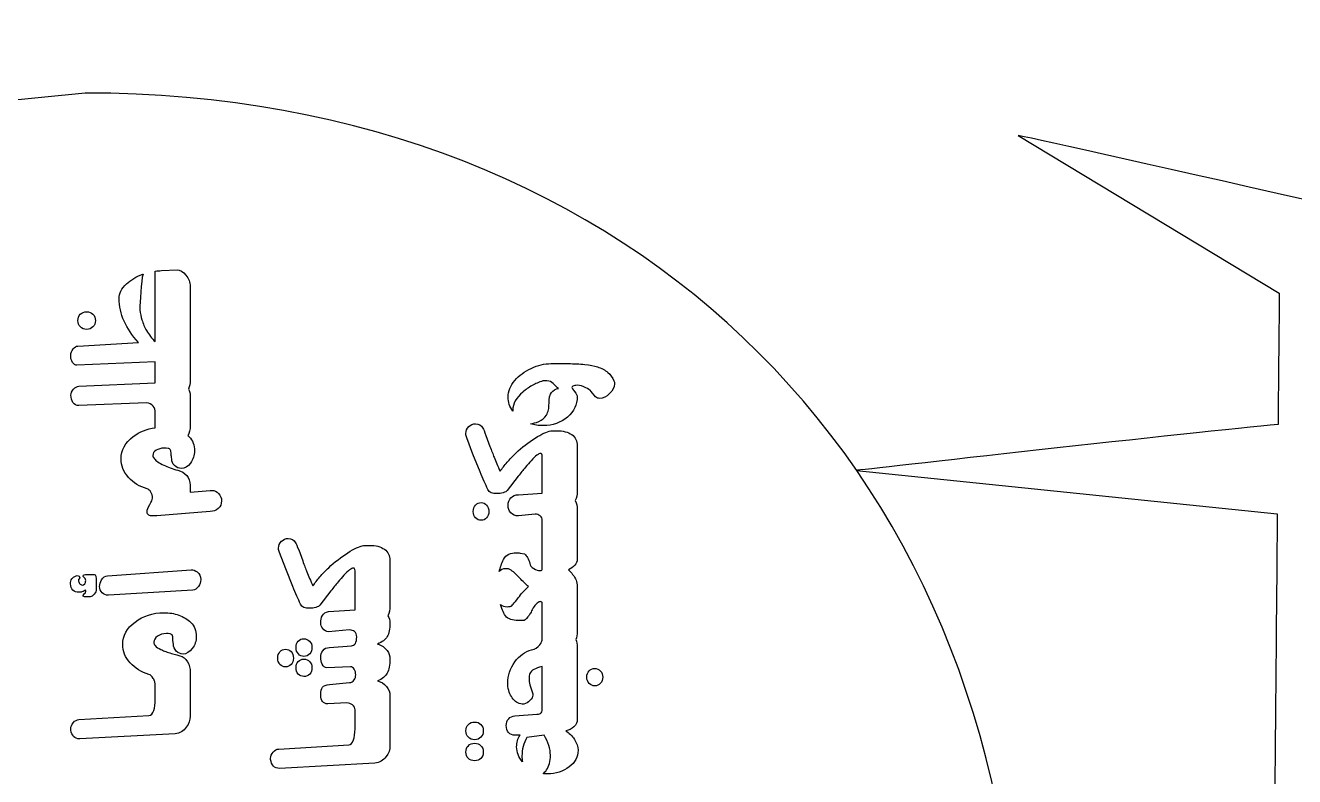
# Model space of a CAD drawing. Extents: x -11 to 3328, y 13 to 1701.
# Drawn here: x 2526.7 to 2820.2, y 1503.5 to 1677.2 of the extents above; entities that cross this region are included whole.
import ezdxf

# ---------------------------------------------------------------- set-up
doc = ezdxf.new("R2010")
doc.units = 0
doc.layers.add('H0107_Printing_Least_5', color=7, linetype='CONTINUOUS')

msp = doc.modelspace()

# ---------------------------------------------------------------- linework, layer by layer
at = {"layer": 'H0107_Printing_Least_5', "color": 1}
for points in [[(2540.529236, 1661.578458), (2540.529236, 1661.578458), (2271.760243, 1634.911459), (1997.09825, 1634.911459), (2007.15325, 1677.213458)], [(2756.265431, 1651.788059), (2816.65743, 1615.33806)], [(2556.744236, 1604.10246), (2556.744236, 1620.399459)], [(2558.180236, 1620.509459), (2561.795236, 1620.708459)], [(2564.832236, 1616.89446), (2564.832236, 1595.22346)], [(2553.213236, 1611.84446), (2553.213236, 1611.38146)], [(2538.886237, 1603.06246), (2552.849236, 1603.90446)], [(2537.235237, 1600.66946), (2537.235237, 1600.86746), (2537.235237, 1601.03346)], [(2539.102237, 1593.77146), (2556.744236, 1594.56846), (2556.744236, 1599.44846), (2538.658237, 1598.63946)], [(2648.237234, 1599.00546), (2652.789234, 1599.00546)], [(2647.312234, 1595.01846), (2646.882234, 1595.01846), (2646.354234, 1595.01846)], [(2564.832236, 1591.49346), (2564.832236, 1584.67746)], [(2658.576234, 1591.34646), (2657.536234, 1592.58446)], [(2554.696236, 1589.92546), (2539.102237, 1589.31446)], [(2556.744236, 1584.19046), (2556.744236, 1587.68046)], [(2633.226234, 1582.43346), (2634.151234, 1579.891461)], [(2648.239234, 1583.44046), (2648.867234, 1583.49046), (2649.594234, 1583.50646)], [(2559.751236, 1579.395461), (2559.275236, 1579.461461), (2558.863236, 1579.461461)], [(2631.856234, 1573.982461), (2630.221234, 1578.043461), (2628.800234, 1581.82346)], [(2654.334234, 1580.02346), (2654.334234, 1569.543461)], [(2640.720234, 1568.701461), (2646.246234, 1569.035461), (2646.246234, 1577.597461)], [(2718.937432, 1574.323061), (2816.18743, 1564.253061)], [(2564.816236, 1570.895461), (2564.816236, 1569.261461), (2569.470236, 1569.690461), (2569.652236, 1569.690461), (2569.817236, 1569.690461)], [(2640.663234, 1572.959461), (2638.135234, 1569.691461)], [(2569.470236, 1564.837461), (2557.141236, 1563.814461), (2556.712236, 1563.814461), (2556.282236, 1563.814461)], [(2654.334234, 1565.251461), (2654.334234, 1556.371461)], [(2644.592234, 1564.211461), (2640.722234, 1563.815461)], [(2646.230234, 1551.552461), (2646.230234, 1555.826461), (2646.246234, 1555.826461), (2646.246234, 1562.792461)], [(2589.922235, 1555.927461), (2590.847235, 1553.385461)], [(2604.935235, 1556.933461), (2605.563235, 1556.983461), (2606.289235, 1557.000461)], [(2654.302234, 1555.826461), (2654.334234, 1555.826461), (2654.334234, 1553.747461)], [(2588.552235, 1547.475461), (2586.917235, 1551.536461), (2585.496235, 1555.316461)], [(2611.029235, 1553.516461), (2611.029235, 1543.036461)], [(2641.097234, 1555.216461), (2642.153234, 1555.018461)], [(2538.473237, 1549.951461), (2538.720237, 1550.017461)], [(2540.536236, 1549.340461), (2540.272236, 1549.654461)], [(2541.015236, 1550.264461), (2542.616236, 1550.264461)], [(2545.719236, 1549.914461), (2565.047236, 1551.354461)], [(2596.821235, 1541.700461), (2602.942235, 1542.083461), (2602.942235, 1551.090461)], [(2638.453234, 1551.586461), (2638.123234, 1551.586461), (2637.629234, 1551.586461)], [(2539.298237, 1549.505461), (2539.100237, 1549.208461)], [(2540.668236, 1546.369461), (2540.668236, 1546.501461), (2540.602236, 1546.650461)], [(2543.111236, 1548.845461), (2543.111236, 1546.815461)], [(2565.460236, 1546.649461), (2545.917236, 1545.461461), (2545.785236, 1545.461461)], [(2654.334234, 1547.508461), (2654.334234, 1536.994462)], [(2540.128236, 1545.577461), (2540.424236, 1545.841461)], [(2541.692236, 1545.115461), (2540.569236, 1545.115461)], [(2597.358235, 1546.452461), (2594.830235, 1543.184461)], [(2646.230234, 1535.080462), (2646.230234, 1543.811461)], [(2645.075234, 1543.646461), (2644.579234, 1543.200461)], [(2641.740234, 1539.602462), (2640.891234, 1539.602462)], [(2560.169236, 1536.515462), (2559.744236, 1536.582462), (2559.386236, 1536.582462)], [(2560.954236, 1534.122462), (2560.920236, 1534.552462), (2560.855236, 1535.080462)], [(2601.688235, 1537.441462), (2596.818235, 1537.029462)], [(2597.017235, 1533.381462), (2602.117235, 1533.777462)], [(2654.334234, 1533.446462), (2654.334234, 1520.093462)], [(2564.832236, 1527.586462), (2564.832236, 1521.381462), (2564.832236, 1521.166462), (2564.832236, 1517.486462)], [(2601.919235, 1528.908462), (2596.406235, 1528.710462)], [(2646.246234, 1519.747462), (2646.246234, 1528.994462)], [(2556.744236, 1521.381462), (2556.744236, 1524.582462)], [(2597.017235, 1524.864462), (2601.688235, 1525.276462)], [(2638.291234, 1524.331462), (2638.291234, 1524.943462), (2638.291234, 1525.141462)], [(2601.090235, 1520.556462), (2596.623235, 1520.358462)], [(2611.029235, 1522.190462), (2611.029235, 1514.565462), (2611.029235, 1514.350462), (2611.029235, 1510.670462)], [(2644.001234, 1522.910462), (2644.051234, 1522.678462), (2644.051234, 1522.397462)], [(2539.100237, 1516.705462), (2555.292236, 1517.688462)], [(2602.942235, 1514.565462), (2602.942235, 1518.988462)], [(2639.928234, 1517.552462), (2645.006234, 1517.931462)], [(2654.314234, 1519.747462), (2654.334234, 1519.747462), (2654.334234, 1516.743462)], [(2537.235237, 1514.281462), (2537.235237, 1514.414462), (2537.235237, 1514.578462)], [(2561.366236, 1513.458462), (2539.298237, 1512.253462)], [(2641.130234, 1513.095462), (2639.924234, 1513.095462)], [(2646.659234, 1513.091462), (2642.692234, 1512.576462)], [(2585.298235, 1509.889462), (2601.489235, 1510.873462)], [(2583.433235, 1507.466462), (2583.433235, 1507.598462), (2583.433235, 1507.762462)], [(2607.563235, 1506.642462), (2585.495235, 1505.438462)]]:
    msp.add_lwpolyline(points, dxfattribs=at)
for points in [[(2563.842236, 1619.47846)], [(2540.883236, 1606.94146)], [(2632.517234, 1584.10046)], [(2632.117234, 1562.792461)], [(2540.268236, 1546.435461)], [(2565.311236, 1533.116462)], [(2588.186235, 1529.452462)], [(2589.845235, 1531.896462)], [(2591.141235, 1530.707462)], [(2659.657234, 1527.974462)], [(2602.942235, 1514.565462)], [(2630.583234, 1516.148462)], [(2630.583234, 1511.246462)]]:
    msp.add_lwpolyline(points, close=True, dxfattribs=at)
for points in [[(2756.453231, 1445.653464), (2756.453231, 1573.248461), (2668.124233, 1661.578458), (2540.529236, 1661.578458)], [(2915.644427, 1613.81006), (2880.446428, 1624.596059), (2756.265431, 1651.788059), (2756.265431, 1651.788059)], [(2556.744236, 1620.399459), (2557.232236, 1620.464459), (2557.713236, 1620.509459), (2558.180236, 1620.509459)], [(2561.795236, 1620.708459), (2562.500236, 1620.708459), (2563.182236, 1620.297459), (2563.842236, 1619.47846)], [(2548.409236, 1614.05646), (2548.409236, 1615.25546), (2548.966236, 1616.38346), (2550.079236, 1617.43946)], [(2550.079236, 1617.43946), (2551.072236, 1618.38546), (2552.331236, 1619.13446), (2553.857236, 1619.68446)], [(2553.931236, 1619.70746), (2553.452236, 1618.27646), (2553.213236, 1612.76646), (2553.213236, 1611.84446)], [(2553.857236, 1619.68446), (2553.882236, 1619.69346), (2553.906236, 1619.69946), (2553.931236, 1619.70746)], [(2563.842236, 1619.47846), (2564.502236, 1618.65846), (2564.832236, 1617.79746), (2564.832236, 1616.89446)], [(2816.65743, 1615.33806), (2816.58343, 1607.49906), (2816.48643, 1597.12306), (2816.37443, 1584.92406)], [(2549.565236, 1608.80646), (2548.795236, 1610.53446), (2548.409236, 1612.28446), (2548.409236, 1614.05646)], [(2553.213236, 1611.38146), (2553.290236, 1610.61146), (2553.441236, 1609.86846), (2553.664236, 1609.15446)], [(2538.886237, 1608.97246), (2538.886237, 1609.55546), (2539.067237, 1610.03946), (2539.430237, 1610.42446)], [(2539.438237, 1607.49546), (2539.070237, 1607.86346), (2538.886237, 1608.35646), (2538.886237, 1608.97246)], [(2539.430237, 1610.42446), (2539.826237, 1610.79846), (2540.310236, 1610.98546), (2540.883236, 1610.98546)], [(2540.883236, 1610.98546), (2541.488236, 1610.98546), (2541.977236, 1610.79846), (2542.351236, 1610.42446)], [(2542.351236, 1610.42446), (2542.726236, 1610.05046), (2542.913236, 1609.56646), (2542.913236, 1608.97246)], [(2542.913236, 1608.97246), (2542.913236, 1608.37746), (2542.726236, 1607.89146), (2542.351236, 1607.51146)], [(2552.849236, 1603.90446), (2551.397236, 1605.57746), (2550.302236, 1607.21146), (2549.565236, 1608.80646)], [(2553.664236, 1609.15446), (2553.932236, 1608.26246), (2554.300236, 1607.42646), (2554.769236, 1606.64546)], [(2540.883236, 1606.94146), (2540.288236, 1606.94146), (2539.808237, 1607.12646), (2539.438237, 1607.49546)], [(2542.351236, 1607.51146), (2541.977236, 1607.13146), (2541.488236, 1606.94146), (2540.883236, 1606.94146)], [(2554.769236, 1606.64546), (2555.305236, 1605.72046), (2555.963236, 1604.87346), (2556.744236, 1604.10246)], [(2537.235237, 1601.03346), (2537.235237, 1601.50646), (2537.405237, 1601.96246), (2537.747237, 1602.40346)], [(2537.747237, 1602.40346), (2538.088237, 1602.84346), (2538.467237, 1603.06246), (2538.886237, 1603.06246)], [(2537.657237, 1599.29946), (2537.376237, 1599.74046), (2537.235237, 1600.19746), (2537.235237, 1600.66946)], [(2538.658237, 1598.63946), (2538.272237, 1598.63946), (2537.938237, 1598.86046), (2537.657237, 1599.29946)], [(2639.907234, 1595.13546), (2640.874234, 1596.25546), (2642.134234, 1597.17946), (2643.684234, 1597.90946)], [(2643.684234, 1597.90946), (2645.235234, 1598.63946), (2646.752234, 1599.00546), (2648.237234, 1599.00546)], [(2652.789234, 1599.00546), (2653.372234, 1599.00546), (2653.892234, 1598.99146), (2654.348234, 1598.96346)], [(2654.348234, 1598.96346), (2654.804234, 1598.93646), (2655.390234, 1598.88346), (2656.104234, 1598.80746)], [(2656.104234, 1598.80746), (2657.292234, 1598.68546), (2658.248234, 1598.50446), (2658.975234, 1598.26246)], [(2658.975234, 1598.26246), (2659.932234, 1597.97646), (2660.745233, 1597.54146), (2661.416233, 1596.95846)], [(2661.416233, 1596.95846), (2662.009233, 1596.43046), (2662.472233, 1595.78646), (2662.801233, 1595.02746)], [(2537.871237, 1593.10346), (2538.273237, 1593.54846), (2538.683237, 1593.77146), (2539.102237, 1593.77146)], [(2564.832236, 1595.22346), (2564.832236, 1594.44346), (2564.686236, 1593.74946), (2564.408236, 1593.13346)], [(2638.340234, 1591.33146), (2638.340234, 1592.62646), (2638.862234, 1593.89446), (2639.907234, 1595.13546)], [(2643.892234, 1593.93446), (2643.110234, 1593.49946), (2642.400234, 1593.00546), (2641.761234, 1592.44946)], [(2646.354234, 1595.01846), (2645.495234, 1594.72946), (2644.674234, 1594.36746), (2643.892234, 1593.93446)], [(2648.767234, 1594.42246), (2648.436234, 1594.81946), (2647.950234, 1595.01846), (2647.312234, 1595.01846)], [(2650.021234, 1593.29446), (2649.669234, 1593.44946), (2649.250234, 1593.82446), (2648.767234, 1594.42246)], [(2653.294234, 1593.80546), (2653.162234, 1593.75046), (2653.096234, 1593.64646), (2653.096234, 1593.49246)], [(2654.284234, 1594.00446), (2653.922234, 1594.00446), (2653.591234, 1593.93846), (2653.294234, 1593.80546)], [(2656.348234, 1593.39346), (2655.698234, 1593.80046), (2655.011234, 1594.00446), (2654.284234, 1594.00446)], [(2662.950233, 1594.31746), (2662.950233, 1593.55846), (2662.570233, 1592.81046), (2661.811233, 1592.07346)], [(2662.801233, 1595.02746), (2662.845233, 1594.91746), (2662.881233, 1594.81046), (2662.909233, 1594.70546)], [(2662.909233, 1594.70546), (2662.935233, 1594.60046), (2662.950233, 1594.47146), (2662.950233, 1594.31746)], [(2537.268237, 1591.70746), (2537.268237, 1592.19246), (2537.469237, 1592.65746), (2537.871237, 1593.10346)], [(2537.731237, 1590.05746), (2537.423237, 1590.47546), (2537.268237, 1591.02546), (2537.268237, 1591.70746)], [(2564.408236, 1593.13346), (2564.681236, 1592.65646), (2564.832236, 1592.11446), (2564.832236, 1591.49346)], [(2639.428234, 1588.00146), (2638.709234, 1588.99146), (2638.340234, 1590.10046), (2638.340234, 1591.33146)], [(2641.761234, 1592.44946), (2640.195234, 1591.11446), (2639.413234, 1589.71246), (2639.413234, 1588.24446)], [(2647.800234, 1589.84746), (2647.800234, 1591.04146), (2647.997234, 1591.87546), (2648.389234, 1592.34946)], [(2648.389234, 1592.34946), (2648.781234, 1592.82446), (2649.325234, 1593.13946), (2650.021234, 1593.29446)], [(2654.334234, 1591.34646), (2654.334234, 1589.55346), (2653.570234, 1587.99346), (2652.039234, 1586.66746)], [(2653.096234, 1593.49246), (2653.096234, 1593.36046), (2653.303234, 1593.04146), (2653.715234, 1592.53446)], [(2653.715234, 1592.53446), (2654.128234, 1592.02846), (2654.334234, 1591.63246), (2654.334234, 1591.34646)], [(2657.536234, 1592.58446), (2657.250234, 1592.95846), (2656.853234, 1593.22846), (2656.348234, 1593.39346)], [(2659.549234, 1590.96746), (2659.164234, 1590.96746), (2658.840234, 1591.09346), (2658.576234, 1591.34646)], [(2661.811233, 1592.07346), (2661.052233, 1591.33546), (2660.298233, 1590.96746), (2659.549234, 1590.96746)], [(2539.102237, 1589.31446), (2538.540237, 1589.31446), (2538.083237, 1589.56246), (2537.731237, 1590.05746)], [(2556.266236, 1589.18246), (2555.891236, 1589.67846), (2555.368236, 1589.92546), (2554.696236, 1589.92546)], [(2556.744236, 1587.68046), (2556.744236, 1588.26446), (2556.585236, 1588.76446), (2556.266236, 1589.18246)], [(2639.413234, 1588.24446), (2639.413234, 1588.16346), (2639.423234, 1588.08246), (2639.428234, 1588.00146)], [(2647.204234, 1587.12946), (2647.426234, 1587.48246), (2647.580234, 1587.88046), (2647.668234, 1588.32246)], [(2647.668234, 1588.32246), (2647.757234, 1588.76446), (2647.800234, 1589.27246), (2647.800234, 1589.84746)], [(2629.254234, 1584.44746), (2629.712234, 1584.88746), (2630.226234, 1585.10746), (2630.799234, 1585.10746)], [(2630.799234, 1585.10746), (2631.569234, 1585.10746), (2632.142234, 1584.77146), (2632.517234, 1584.10046)], [(2643.484234, 1585.13046), (2644.134234, 1585.18046), (2644.778234, 1585.33846), (2645.414234, 1585.62046)], [(2646.461234, 1584.67846), (2645.396234, 1584.67846), (2644.405234, 1584.83146), (2643.484234, 1585.13046)], [(2645.414234, 1585.62046), (2646.187234, 1585.96346), (2646.784234, 1586.46646), (2647.204234, 1587.12946)], [(2652.039234, 1586.66746), (2650.510234, 1585.34146), (2648.650234, 1584.67846), (2646.461234, 1584.67846)], [(2816.37443, 1584.92406), (2799.03043, 1583.39206), (2718.937432, 1574.323061), (2718.937432, 1574.323061)], [(2548.839236, 1577.001461), (2548.839236, 1579.015461), (2549.781236, 1580.73446), (2551.666236, 1582.15946)], [(2551.666236, 1582.15946), (2553.143236, 1583.27646), (2554.839236, 1583.94946), (2556.744236, 1584.19046)], [(2564.832236, 1584.67746), (2564.832236, 1583.78846), (2564.643236, 1583.01146), (2564.281236, 1582.33546)], [(2564.281236, 1582.33546), (2564.394236, 1582.24646), (2564.509236, 1582.16346), (2564.619236, 1582.06946)], [(2564.619236, 1582.06946), (2565.003236, 1581.68346), (2565.303236, 1581.21046), (2565.518236, 1580.64946)], [(2628.569234, 1582.86246), (2628.569234, 1583.47846), (2628.797234, 1584.00746), (2629.254234, 1584.44746)], [(2628.800234, 1581.82346), (2628.646234, 1582.13146), (2628.569234, 1582.47746), (2628.569234, 1582.86246)], [(2632.517234, 1584.10046), (2632.637234, 1583.88046), (2632.874234, 1583.32546), (2633.226234, 1582.43346)], [(2644.590234, 1581.80646), (2646.065234, 1582.74146), (2647.282234, 1583.28646), (2648.239234, 1583.44046)], [(2649.594234, 1583.50646), (2651.048234, 1583.50646), (2652.201234, 1583.20346), (2653.054234, 1582.59846)], [(2653.054234, 1582.59846), (2653.907234, 1581.99346), (2654.334234, 1581.13546), (2654.334234, 1580.02346)], [(2556.940236, 1578.974461), (2556.447236, 1578.650461), (2556.200236, 1578.262461), (2556.200236, 1577.810461)], [(2558.863236, 1579.461461), (2558.074236, 1579.461461), (2557.433236, 1579.299461), (2556.940236, 1578.974461)], [(2560.294236, 1579.015461), (2560.195236, 1579.268461), (2560.014236, 1579.395461), (2559.751236, 1579.395461)], [(2560.458236, 1578.058461), (2560.404236, 1578.564461), (2560.349236, 1578.883461), (2560.294236, 1579.015461)], [(2565.518236, 1580.64946), (2565.732236, 1580.08846), (2565.840236, 1579.472461), (2565.840236, 1578.801461)], [(2634.151234, 1579.891461), (2634.503234, 1578.901461), (2634.823234, 1578.059461), (2635.109234, 1577.366461)], [(2640.163234, 1578.340461), (2641.561234, 1579.649461), (2643.037234, 1580.80546), (2644.590234, 1581.80646)], [(2550.568236, 1572.694461), (2549.414236, 1574.003461), (2548.839236, 1575.439461), (2548.839236, 1577.001461)], [(2556.200236, 1577.810461), (2556.200236, 1577.535461), (2556.315236, 1577.266461), (2556.546236, 1577.001461)], [(2556.546236, 1577.001461), (2556.919236, 1576.540461), (2557.650236, 1576.050461), (2558.737236, 1575.533461)], [(2560.557236, 1577.001461), (2560.491236, 1577.365461), (2560.458236, 1577.717461), (2560.458236, 1578.058461)], [(2561.217236, 1575.425461), (2560.778236, 1575.860461), (2560.557236, 1576.386461), (2560.557236, 1577.001461)], [(2564.923236, 1576.036461), (2564.312236, 1575.194461), (2563.600236, 1574.774461), (2562.785236, 1574.774461)], [(2565.840236, 1578.801461), (2565.840236, 1577.799461), (2565.534236, 1576.878461), (2564.923236, 1576.036461)], [(2635.109234, 1577.366461), (2635.307234, 1576.860461), (2635.520234, 1576.345461), (2635.745234, 1575.823461)], [(2636.513234, 1574.114461), (2636.976234, 1574.808461), (2637.507234, 1575.503461), (2638.107234, 1576.202461)], [(2638.107234, 1576.202461), (2638.707234, 1576.901461), (2639.392234, 1577.614461), (2640.163234, 1578.340461)], [(2643.669234, 1576.574461), (2643.262234, 1576.133461), (2642.816234, 1575.622461), (2642.330234, 1575.039461)], [(2645.850234, 1578.258461), (2645.442234, 1578.258461), (2644.715234, 1577.696461), (2643.669234, 1576.574461)], [(2646.246234, 1577.597461), (2646.246234, 1578.037461), (2646.114234, 1578.258461), (2645.850234, 1578.258461)], [(2558.737236, 1575.533461), (2559.648236, 1575.104461), (2560.731236, 1574.713461), (2561.982236, 1574.361461)], [(2562.785236, 1574.774461), (2562.180236, 1574.774461), (2561.658236, 1574.990461), (2561.217236, 1575.425461)], [(2561.982236, 1574.361461), (2562.817236, 1574.163461), (2563.497236, 1573.758461), (2564.025236, 1573.147461)], [(2564.025236, 1573.147461), (2564.552236, 1572.537461), (2564.816236, 1571.786461), (2564.816236, 1570.895461)], [(2632.798234, 1571.787461), (2632.501234, 1572.469461), (2632.187234, 1573.201461), (2631.856234, 1573.982461)], [(2635.745234, 1575.823461), (2635.971234, 1575.300461), (2636.227234, 1574.731461), (2636.513234, 1574.114461)], [(2642.330234, 1575.039461), (2641.802234, 1574.401461), (2641.246234, 1573.707461), (2640.663234, 1572.959461)], [(2554.882236, 1570.070461), (2553.126236, 1570.575461), (2551.687236, 1571.450461), (2550.568236, 1572.694461)], [(2633.641234, 1569.889461), (2633.376234, 1570.472461), (2633.096234, 1571.105461), (2632.798234, 1571.787461)], [(2555.747236, 1569.301461), (2555.500236, 1569.703461), (2555.212236, 1569.959461), (2554.882236, 1570.070461)], [(2555.498236, 1566.413461), (2555.911236, 1567.123461), (2556.117236, 1567.610461), (2556.117236, 1567.874461)], [(2556.117236, 1567.874461), (2556.117236, 1568.425461), (2555.994236, 1568.900461), (2555.747236, 1569.301461)], [(2569.817236, 1569.690461), (2570.444236, 1569.690461), (2570.978236, 1569.446461), (2571.418236, 1568.957461)], [(2572.078236, 1567.255461), (2572.078236, 1566.564461), (2571.825236, 1565.989461), (2571.319236, 1565.528461)], [(2571.418236, 1568.957461), (2571.858236, 1568.470461), (2572.078236, 1567.902461), (2572.078236, 1567.255461)], [(2634.425234, 1569.171461), (2634.056234, 1569.308461), (2633.795234, 1569.548461), (2633.641234, 1569.889461)], [(2635.772234, 1568.965461), (2635.243234, 1568.965461), (2634.794234, 1569.033461), (2634.425234, 1569.171461)], [(2637.193234, 1569.171461), (2636.708234, 1569.033461), (2636.234234, 1568.965461), (2635.772234, 1568.965461)], [(2638.135234, 1569.691461), (2637.991234, 1569.482461), (2637.677234, 1569.308461), (2637.193234, 1569.171461)], [(2638.324234, 1566.275461), (2638.324234, 1566.968461), (2638.549234, 1567.545461), (2639.001234, 1568.008461)], [(2639.001234, 1568.008461), (2639.453234, 1568.470461), (2640.026234, 1568.701461), (2640.720234, 1568.701461)], [(2654.334234, 1569.543461), (2654.334234, 1568.700461), (2654.176234, 1567.967461), (2653.879234, 1567.330461)], [(2653.879234, 1567.330461), (2654.175234, 1566.714461), (2654.334234, 1566.026461), (2654.334234, 1565.251461)], [(2554.880236, 1564.837461), (2554.880236, 1565.178461), (2555.086236, 1565.704461), (2555.498236, 1566.413461)], [(2555.275236, 1563.978461), (2555.012236, 1564.132461), (2554.880236, 1564.419461), (2554.880236, 1564.837461)], [(2571.319236, 1565.528461), (2570.813236, 1565.067461), (2570.196236, 1564.837461), (2569.470236, 1564.837461)], [(2630.285234, 1564.822461), (2630.285234, 1565.427461), (2630.462234, 1565.922461), (2630.814234, 1566.307461)], [(2630.822234, 1563.353461), (2630.464234, 1563.727461), (2630.285234, 1564.217461), (2630.285234, 1564.822461)], [(2630.814234, 1566.307461), (2631.166234, 1566.692461), (2631.601234, 1566.885461), (2632.117234, 1566.885461)], [(2632.117234, 1566.885461), (2632.612234, 1566.885461), (2633.033234, 1566.689461), (2633.381234, 1566.299461)], [(2633.381234, 1566.299461), (2633.727234, 1565.908461), (2633.901234, 1565.416461), (2633.901234, 1564.822461)], [(2633.901234, 1564.822461), (2633.901234, 1564.217461), (2633.727234, 1563.727461), (2633.381234, 1563.353461)], [(2638.994234, 1564.508461), (2638.547234, 1564.970461), (2638.324234, 1565.559461), (2638.324234, 1566.275461)], [(2640.722234, 1563.815461), (2640.016234, 1563.815461), (2639.440234, 1564.046461), (2638.994234, 1564.508461)], [(2816.18743, 1564.253061), (2816.07643, 1551.844061), (2815.76743, 1516.473062), (2815.51843, 1487.996063)], [(2556.282236, 1563.814461), (2555.799236, 1563.814461), (2555.463236, 1563.869461), (2555.275236, 1563.978461)], [(2632.117234, 1562.792461), (2631.611234, 1562.792461), (2631.180234, 1562.979461), (2630.822234, 1563.353461)], [(2633.381234, 1563.353461), (2633.033234, 1562.979461), (2632.612234, 1562.792461), (2632.117234, 1562.792461)], [(2645.741234, 1563.799461), (2645.406234, 1564.074461), (2645.023234, 1564.211461), (2644.592234, 1564.211461)], [(2646.246234, 1562.792461), (2646.246234, 1563.188461), (2646.078234, 1563.523461), (2645.741234, 1563.799461)], [(2585.950235, 1557.941461), (2586.407235, 1558.380461), (2586.921235, 1558.600461), (2587.494235, 1558.600461)], [(2587.494235, 1558.600461), (2588.265235, 1558.600461), (2588.838235, 1558.264461), (2589.212235, 1557.594461)], [(2585.264235, 1556.356461), (2585.264235, 1556.972461), (2585.493235, 1557.500461), (2585.950235, 1557.941461)], [(2585.496235, 1555.316461), (2585.341235, 1555.624461), (2585.264235, 1555.970461), (2585.264235, 1556.356461)], [(2589.212235, 1557.594461), (2589.333235, 1557.374461), (2589.570235, 1556.818461), (2589.922235, 1555.927461)], [(2601.285235, 1555.299461), (2602.761235, 1556.235461), (2603.977235, 1556.779461), (2604.935235, 1556.933461)], [(2606.289235, 1557.000461), (2607.743235, 1557.000461), (2608.897235, 1556.697461), (2609.749235, 1556.092461)], [(2609.749235, 1556.092461), (2610.603235, 1555.486461), (2611.029235, 1554.628461), (2611.029235, 1553.516461)], [(2654.334234, 1556.371461), (2654.334234, 1556.183461), (2654.319234, 1556.005461), (2654.302234, 1555.826461)], [(2590.847235, 1553.385461), (2591.199235, 1552.394461), (2591.518235, 1551.553461), (2591.805235, 1550.860461)], [(2596.859235, 1551.833461), (2598.257235, 1553.142461), (2599.733235, 1554.298461), (2601.285235, 1555.299461)], [(2636.290234, 1550.928461), (2636.511234, 1551.913461), (2636.850234, 1552.854461), (2637.316234, 1553.747461)], [(2637.316234, 1553.747461), (2637.592234, 1554.308461), (2637.988234, 1554.704461), (2638.505234, 1554.935461)], [(2638.505234, 1554.935461), (2639.022234, 1555.167461), (2639.594234, 1555.282461), (2640.221234, 1555.282461)], [(2640.221234, 1555.282461), (2640.376234, 1555.282461), (2640.538234, 1555.274461), (2640.709234, 1555.257461)], [(2640.709234, 1555.257461), (2640.879234, 1555.241461), (2641.008234, 1555.227461), (2641.097234, 1555.216461)], [(2642.153234, 1555.018461), (2642.296234, 1554.853461), (2642.420234, 1554.707461), (2642.524234, 1554.580461)], [(2642.524234, 1554.580461), (2642.629234, 1554.454461), (2642.730234, 1554.319461), (2642.829234, 1554.176461)], [(2642.829234, 1554.176461), (2643.105234, 1553.736461), (2643.278234, 1553.287461), (2643.349234, 1552.831461)], [(2643.349234, 1552.831461), (2643.422234, 1552.374461), (2643.724234, 1551.981461), (2644.257234, 1551.651461)], [(2654.334234, 1553.747461), (2654.334234, 1553.274461), (2654.137234, 1552.823461), (2653.743234, 1552.393461)], [(2537.483237, 1549.241461), (2537.692237, 1549.560461), (2538.022237, 1549.797461), (2538.473237, 1549.951461)], [(2538.720237, 1550.017461), (2538.886237, 1550.017461), (2539.023237, 1549.970461), (2539.133237, 1549.877461)], [(2539.133237, 1549.877461), (2539.244237, 1549.783461), (2539.298237, 1549.659461), (2539.298237, 1549.505461)], [(2540.074236, 1549.951461), (2540.074236, 1550.072461), (2540.162236, 1550.149461), (2540.338236, 1550.182461)], [(2540.272236, 1549.654461), (2540.140236, 1549.786461), (2540.074236, 1549.885461), (2540.074236, 1549.951461)], [(2540.338236, 1550.182461), (2540.536236, 1550.237461), (2540.761236, 1550.264461), (2541.015236, 1550.264461)], [(2542.616236, 1550.264461), (2542.803236, 1550.264461), (2542.932236, 1550.141461), (2543.004236, 1549.894461)], [(2543.004236, 1549.894461), (2543.076236, 1549.645461), (2543.111236, 1549.297461), (2543.111236, 1548.845461)], [(2544.349236, 1548.991461), (2544.701236, 1549.606461), (2545.158236, 1549.914461), (2545.719236, 1549.914461)], [(2565.047236, 1551.354461), (2565.553236, 1551.354461), (2566.026236, 1551.182461), (2566.466236, 1550.842461)], [(2566.466236, 1550.842461), (2567.005236, 1550.423461), (2567.275236, 1549.846461), (2567.275236, 1549.108461)], [(2591.805235, 1550.860461), (2592.003235, 1550.354461), (2592.215235, 1549.838461), (2592.441235, 1549.316461)], [(2593.209235, 1547.608461), (2593.671235, 1548.301461), (2594.203235, 1548.997461), (2594.803235, 1549.696461)], [(2594.803235, 1549.696461), (2595.403235, 1550.394461), (2596.088235, 1551.107461), (2596.859235, 1551.833461)], [(2600.364235, 1550.067461), (2599.957235, 1549.627461), (2599.511235, 1549.115461), (2599.026235, 1548.533461)], [(2602.546235, 1551.750461), (2602.138235, 1551.750461), (2601.411235, 1551.190461), (2600.364235, 1550.067461)], [(2602.942235, 1551.090461), (2602.942235, 1551.531461), (2602.809235, 1551.750461), (2602.546235, 1551.750461)], [(2637.629234, 1551.586461), (2637.088234, 1551.586461), (2636.644234, 1551.361461), (2636.290234, 1550.928461)], [(2640.757234, 1549.696461), (2639.962234, 1550.592461), (2639.193234, 1551.222461), (2638.453234, 1551.586461)], [(2641.787234, 1548.646461), (2641.457234, 1548.982461), (2641.115234, 1549.332461), (2640.757234, 1549.696461)], [(2644.257234, 1551.651461), (2644.791234, 1551.321461), (2645.283234, 1551.156461), (2645.734234, 1551.156461)], [(2645.734234, 1551.156461), (2646.064234, 1551.156461), (2646.230234, 1551.287461), (2646.230234, 1551.552461)], [(2653.743234, 1552.393461), (2653.350234, 1551.964461), (2652.864234, 1551.617461), (2652.287234, 1551.354461)], [(2652.287234, 1551.354461), (2652.675234, 1550.968461), (2653.003234, 1550.611461), (2653.269234, 1550.281461)], [(2653.269234, 1550.281461), (2653.602234, 1549.841461), (2653.862234, 1549.398461), (2654.051234, 1548.952461)], [(2537.169237, 1548.069461), (2537.169237, 1548.532461), (2537.274237, 1548.922461), (2537.483237, 1549.241461)], [(2537.719237, 1546.675461), (2537.352237, 1547.032461), (2537.169237, 1547.497461), (2537.169237, 1548.069461)], [(2539.152237, 1546.138461), (2538.563237, 1546.138461), (2538.085237, 1546.317461), (2537.719237, 1546.675461)], [(2539.100237, 1549.208461), (2539.045237, 1549.131461), (2539.007237, 1549.043461), (2538.985237, 1548.944461)], [(2538.985237, 1548.944461), (2538.985237, 1548.658461), (2539.078237, 1548.405461), (2539.266237, 1548.185461)], [(2539.266237, 1548.185461), (2539.430237, 1547.943461), (2539.645237, 1547.822461), (2539.909237, 1547.822461)], [(2539.909237, 1547.822461), (2540.107236, 1547.822461), (2540.283236, 1547.921461), (2540.437236, 1548.119461)], [(2540.602236, 1546.650461), (2540.524236, 1546.584461), (2540.413236, 1546.512461), (2540.268236, 1546.435461)], [(2540.437236, 1548.119461), (2540.591236, 1548.284461), (2540.668236, 1548.526461), (2540.668236, 1548.845461)], [(2540.668236, 1548.845461), (2540.668236, 1549.032461), (2540.624236, 1549.197461), (2540.536236, 1549.340461)], [(2543.111236, 1546.815461), (2543.111236, 1546.463461), (2542.948236, 1546.092461), (2542.624236, 1545.700461)], [(2543.887236, 1547.457461), (2543.887236, 1547.973461), (2544.041236, 1548.485461), (2544.349236, 1548.991461)], [(2544.506236, 1546.047461), (2544.093236, 1546.437461), (2543.887236, 1546.907461), (2543.887236, 1547.457461)], [(2566.755236, 1547.467461), (2566.409236, 1546.976461), (2565.976236, 1546.704461), (2565.460236, 1546.649461)], [(2567.275236, 1549.108461), (2567.275236, 1548.503461), (2567.102236, 1547.956461), (2566.755236, 1547.467461)], [(2589.494235, 1545.280461), (2589.197235, 1545.962461), (2588.883235, 1546.694461), (2588.552235, 1547.475461)], [(2592.441235, 1549.316461), (2592.666235, 1548.793461), (2592.923235, 1548.224461), (2593.209235, 1547.608461)], [(2599.026235, 1548.533461), (2598.498235, 1547.894461), (2597.942235, 1547.200461), (2597.358235, 1546.452461)], [(2641.704234, 1546.095461), (2641.924234, 1546.337461), (2642.363234, 1546.796461), (2643.020234, 1547.470461)], [(2643.020234, 1547.470461), (2642.747234, 1547.665461), (2642.337234, 1548.057461), (2641.787234, 1548.646461)], [(2654.051234, 1548.952461), (2654.239234, 1548.506461), (2654.334234, 1548.025461), (2654.334234, 1547.508461)], [(2540.002236, 1546.303461), (2539.735237, 1546.193461), (2539.452237, 1546.138461), (2539.152237, 1546.138461)], [(2540.268236, 1546.435461), (2540.124236, 1546.358461), (2540.035236, 1546.314461), (2540.002236, 1546.303461)], [(2540.041236, 1545.362461), (2540.041236, 1545.439461), (2540.070236, 1545.511461), (2540.128236, 1545.577461)], [(2540.214236, 1545.172461), (2540.121236, 1545.211461), (2540.063236, 1545.275461), (2540.041236, 1545.362461)], [(2540.569236, 1545.115461), (2540.426236, 1545.115461), (2540.308236, 1545.134461), (2540.214236, 1545.172461)], [(2540.424236, 1545.841461), (2540.587236, 1545.918461), (2540.668236, 1546.094461), (2540.668236, 1546.369461)], [(2542.624236, 1545.700461), (2542.299236, 1545.310461), (2541.989236, 1545.115461), (2541.692236, 1545.115461)], [(2545.785236, 1545.461461), (2545.345236, 1545.461461), (2544.918236, 1545.657461), (2544.506236, 1546.047461)], [(2590.337235, 1543.382461), (2590.072235, 1543.965461), (2589.791235, 1544.598461), (2589.494235, 1545.280461)], [(2638.987234, 1542.900461), (2639.153234, 1542.954461), (2639.715234, 1543.601461), (2640.676234, 1544.841461)], [(2640.676234, 1544.841461), (2641.060234, 1545.353461), (2641.402234, 1545.770461), (2641.704234, 1546.095461)], [(2645.767234, 1543.992461), (2645.591234, 1543.992461), (2645.360234, 1543.877461), (2645.075234, 1543.646461)], [(2646.007234, 1543.934461), (2645.935234, 1543.961461), (2645.856234, 1543.981461), (2645.767234, 1543.992461)], [(2646.230234, 1543.811461), (2646.153234, 1543.866461), (2646.079234, 1543.907461), (2646.007234, 1543.934461)], [(2552.074236, 1539.264462), (2553.966236, 1540.699461), (2556.183236, 1541.418461), (2558.725236, 1541.418461)], [(2558.725236, 1541.418461), (2559.396236, 1541.418461), (2560.007236, 1541.374461), (2560.557236, 1541.286461)], [(2560.557236, 1541.286461), (2561.108236, 1541.198461), (2561.658236, 1541.049461), (2562.208236, 1540.840461)], [(2562.208236, 1540.840461), (2563.253236, 1540.454461), (2564.189236, 1539.905462), (2565.014236, 1539.190462)], [(2591.121235, 1542.664461), (2590.752235, 1542.802461), (2590.491235, 1543.041461), (2590.337235, 1543.382461)], [(2592.467235, 1542.458461), (2591.939235, 1542.458461), (2591.490235, 1542.526461), (2591.121235, 1542.664461)], [(2593.889235, 1542.664461), (2593.404235, 1542.526461), (2592.930235, 1542.458461), (2592.467235, 1542.458461)], [(2594.830235, 1543.184461), (2594.687235, 1542.975461), (2594.373235, 1542.802461), (2593.889235, 1542.664461)], [(2595.019235, 1539.026462), (2595.019235, 1539.697462), (2595.146235, 1540.269461), (2595.399235, 1540.742461)], [(2595.399235, 1540.742461), (2595.697235, 1541.281461), (2596.171235, 1541.601461), (2596.821235, 1541.700461)], [(2611.029235, 1543.036461), (2611.029235, 1542.147461), (2610.854235, 1541.380461), (2610.524235, 1540.721461)], [(2636.863234, 1542.424461), (2636.749234, 1542.713461), (2636.673234, 1543.038461), (2636.581234, 1543.347461)], [(2636.581234, 1543.347461), (2637.008234, 1542.998461), (2637.520234, 1542.819461), (2638.123234, 1542.819461)], [(2637.515234, 1541.005461), (2637.284234, 1541.434461), (2637.067234, 1541.907461), (2636.863234, 1542.424461)], [(2638.670234, 1539.998462), (2638.164234, 1540.229461), (2637.779234, 1540.564461), (2637.515234, 1541.005461)], [(2638.123234, 1542.819461), (2638.536234, 1542.819461), (2638.823234, 1542.845461), (2638.987234, 1542.900461)], [(2643.382234, 1541.128461), (2643.224234, 1540.859461), (2643.072234, 1540.630461), (2642.928234, 1540.443461)], [(2643.936234, 1542.110461), (2643.726234, 1541.725461), (2643.542234, 1541.398461), (2643.382234, 1541.128461)], [(2644.579234, 1543.200461), (2644.491234, 1543.134461), (2644.277234, 1542.771461), (2643.936234, 1542.110461)], [(2549.234236, 1534.122462), (2549.234236, 1536.114462), (2550.181236, 1537.828462), (2552.074236, 1539.264462)], [(2565.014236, 1539.190462), (2565.421236, 1538.771462), (2565.726236, 1538.295462), (2565.930236, 1537.762462)], [(2595.481235, 1537.739462), (2595.174235, 1538.145462), (2595.019235, 1538.574462), (2595.019235, 1539.026462)], [(2611.029235, 1539.026462), (2611.029235, 1537.639462), (2610.819235, 1536.594462), (2610.399235, 1535.890462)], [(2610.524235, 1540.721461), (2610.849235, 1540.246461), (2611.029235, 1539.688462), (2611.029235, 1539.026462)], [(2640.205234, 1539.635462), (2639.578234, 1539.701462), (2639.066234, 1539.822462), (2638.670234, 1539.998462)], [(2640.891234, 1539.602462), (2640.620234, 1539.602462), (2640.393234, 1539.613462), (2640.205234, 1539.635462)], [(2642.928234, 1540.443461), (2642.499234, 1539.882462), (2642.103234, 1539.602462), (2641.740234, 1539.602462)], [(2557.269236, 1535.971462), (2556.710236, 1535.564462), (2556.431236, 1535.101462), (2556.431236, 1534.585462)], [(2559.386236, 1536.582462), (2558.533236, 1536.582462), (2557.828236, 1536.378462), (2557.269236, 1535.971462)], [(2560.724236, 1536.103462), (2560.626236, 1536.378462), (2560.441236, 1536.515462), (2560.169236, 1536.515462)], [(2560.847236, 1535.591462), (2560.841236, 1535.778462), (2560.800236, 1535.949462), (2560.724236, 1536.103462)], [(2560.855236, 1535.080462), (2560.855236, 1535.234462), (2560.851236, 1535.404462), (2560.847236, 1535.591462)], [(2566.235236, 1535.905462), (2566.235236, 1534.870462), (2565.927236, 1533.941462), (2565.311236, 1533.116462)], [(2565.930236, 1537.762462), (2566.133236, 1537.228462), (2566.235236, 1536.609462), (2566.235236, 1535.905462)], [(2589.828235, 1534.858462), (2590.175235, 1535.226462), (2590.612235, 1535.411462), (2591.141235, 1535.411462)], [(2591.141235, 1535.411462), (2591.635235, 1535.411462), (2592.068235, 1535.221462), (2592.436235, 1534.842462)], [(2596.818235, 1537.029462), (2596.290235, 1537.029462), (2595.845235, 1537.265462), (2595.481235, 1537.739462)], [(2602.827235, 1537.078462), (2602.530235, 1537.320462), (2602.150235, 1537.441462), (2601.688235, 1537.441462)], [(2603.338235, 1535.807462), (2603.338235, 1536.379462), (2603.167235, 1536.803462), (2602.827235, 1537.078462)], [(2603.024235, 1534.322462), (2603.234235, 1534.706462), (2603.338235, 1535.202462), (2603.338235, 1535.807462)], [(2610.399235, 1535.890462), (2609.978235, 1535.185462), (2609.236235, 1534.619462), (2608.174235, 1534.190462)], [(2645.702234, 1534.036462), (2645.957234, 1534.364462), (2646.126234, 1534.713462), (2646.230234, 1535.080462)], [(2654.334234, 1536.994462), (2654.334234, 1536.336462), (2654.226234, 1535.741462), (2654.027234, 1535.201462)], [(2654.027234, 1535.201462), (2654.229234, 1534.732462), (2654.334234, 1534.150462), (2654.334234, 1533.446462)], [(2550.971236, 1529.814462), (2549.814236, 1531.091462), (2549.234236, 1532.527462), (2549.234236, 1534.122462)], [(2556.431236, 1534.585462), (2556.431236, 1534.320462), (2556.530236, 1534.062462), (2556.729236, 1533.808462)], [(2556.729236, 1533.808462), (2556.993236, 1533.490462), (2557.440236, 1533.187462), (2558.068236, 1532.901462)], [(2558.068236, 1532.901462), (2558.299236, 1532.791462), (2558.581236, 1532.675462), (2558.912236, 1532.554462)], [(2558.912236, 1532.554462), (2559.330236, 1532.400462), (2559.733236, 1532.263462), (2560.119236, 1532.141462)], [(2560.119236, 1532.141462), (2560.648236, 1531.977462), (2561.091236, 1531.845462), (2561.450236, 1531.745462)], [(2561.622236, 1532.546462), (2561.176236, 1532.991462), (2560.954236, 1533.517462), (2560.954236, 1534.122462)], [(2563.198236, 1531.878462), (2562.593236, 1531.878462), (2562.068236, 1532.101462), (2561.622236, 1532.546462)], [(2565.311236, 1533.116462), (2564.695236, 1532.291462), (2563.991236, 1531.878462), (2563.198236, 1531.878462)], [(2585.083235, 1530.905462), (2585.083235, 1531.521462), (2585.254235, 1532.021462), (2585.594235, 1532.407462)], [(2585.594235, 1532.407462), (2585.958235, 1532.792462), (2586.381235, 1532.985462), (2586.865235, 1532.985462)], [(2586.865235, 1532.985462), (2587.372235, 1532.985462), (2587.804235, 1532.798462), (2588.161235, 1532.424462)], [(2588.161235, 1532.424462), (2588.519235, 1532.049462), (2588.698235, 1531.543462), (2588.698235, 1530.905462)], [(2589.308235, 1533.381462), (2589.308235, 1533.997462), (2589.482235, 1534.489462), (2589.828235, 1534.858462)], [(2589.845235, 1531.896462), (2589.487235, 1532.280462), (2589.308235, 1532.776462), (2589.308235, 1533.381462)], [(2592.436235, 1534.842462), (2592.805235, 1534.462462), (2592.989235, 1533.975462), (2592.989235, 1533.381462)], [(2592.989235, 1533.381462), (2592.989235, 1532.798462), (2592.813235, 1532.308462), (2592.461235, 1531.912462)], [(2595.019235, 1531.103462), (2595.019235, 1531.686462), (2595.179235, 1532.198462), (2595.498235, 1532.638462)], [(2595.498235, 1532.638462), (2595.861235, 1533.134462), (2596.367235, 1533.381462), (2597.017235, 1533.381462)], [(2602.117235, 1533.777462), (2602.502235, 1533.777462), (2602.805235, 1533.959462), (2603.024235, 1534.322462)], [(2608.174235, 1534.190462), (2609.115235, 1533.903462), (2609.846235, 1533.397462), (2610.366235, 1532.671462)], [(2610.366235, 1532.671462), (2610.809235, 1532.066462), (2611.029235, 1531.411462), (2611.029235, 1530.707462)], [(2639.883234, 1530.043462), (2640.946234, 1531.526462), (2642.241234, 1532.465462), (2643.770234, 1532.862462)], [(2643.770234, 1532.862462), (2644.573234, 1533.006462), (2645.217234, 1533.397462), (2645.702234, 1534.036462)], [(2555.305236, 1527.174462), (2553.541236, 1527.702462), (2552.096236, 1528.582462), (2550.971236, 1529.814462)], [(2561.450236, 1531.745462), (2561.809236, 1531.647462), (2562.126236, 1531.558462), (2562.401236, 1531.482462)], [(2562.401236, 1531.482462), (2563.173236, 1531.283462), (2563.779236, 1530.810462), (2564.220236, 1530.062462)], [(2564.220236, 1530.062462), (2564.628236, 1529.369462), (2564.832236, 1528.544462), (2564.832236, 1527.586462)], [(2585.594235, 1529.469462), (2585.254235, 1529.843462), (2585.083235, 1530.322462), (2585.083235, 1530.905462)], [(2586.865235, 1528.908462), (2586.381235, 1528.908462), (2585.958235, 1529.095462), (2585.594235, 1529.469462)], [(2588.186235, 1529.452462), (2587.823235, 1529.090462), (2587.383235, 1528.908462), (2586.865235, 1528.908462)], [(2588.698235, 1530.905462), (2588.698235, 1530.311462), (2588.527235, 1529.826462), (2588.186235, 1529.452462)], [(2589.308235, 1528.710462), (2589.308235, 1529.304462), (2589.485235, 1529.783462), (2589.837235, 1530.146462)], [(2589.837235, 1530.146462), (2590.166235, 1530.520462), (2590.602235, 1530.707462), (2591.141235, 1530.707462)], [(2591.141235, 1531.317462), (2590.634235, 1531.317462), (2590.203235, 1531.510462), (2589.845235, 1531.896462)], [(2592.461235, 1531.912462), (2592.109235, 1531.516462), (2591.669235, 1531.317462), (2591.141235, 1531.317462)], [(2591.141235, 1530.707462), (2591.647235, 1530.707462), (2592.081235, 1530.517462), (2592.444235, 1530.138462)], [(2592.444235, 1530.138462), (2592.808235, 1529.758462), (2592.989235, 1529.282462), (2592.989235, 1528.710462)], [(2595.350235, 1529.535462), (2595.129235, 1530.008462), (2595.019235, 1530.530462), (2595.019235, 1531.103462)], [(2596.406235, 1528.710462), (2595.965235, 1528.710462), (2595.613235, 1528.985462), (2595.350235, 1529.535462)], [(2611.029235, 1530.707462), (2611.029235, 1529.320462), (2610.811235, 1528.240462), (2610.374235, 1527.463462)], [(2638.291234, 1525.141462), (2638.291234, 1526.927462), (2638.821234, 1528.561462), (2639.883234, 1530.043462)], [(2556.298236, 1526.233462), (2555.978236, 1526.750462), (2555.648236, 1527.063462), (2555.305236, 1527.174462)], [(2556.645236, 1525.432462), (2556.579236, 1525.691462), (2556.464236, 1525.958462), (2556.298236, 1526.233462)], [(2589.837235, 1527.249462), (2589.485235, 1527.629462), (2589.308235, 1528.116462), (2589.308235, 1528.710462)], [(2591.141235, 1526.680462), (2590.624235, 1526.680462), (2590.189235, 1526.869462), (2589.837235, 1527.249462)], [(2592.461235, 1527.241462), (2592.109235, 1526.866462), (2591.669235, 1526.680462), (2591.141235, 1526.680462)], [(2592.989235, 1528.710462), (2592.989235, 1528.137462), (2592.813235, 1527.647462), (2592.461235, 1527.241462)], [(2602.769235, 1528.355462), (2602.543235, 1528.723462), (2602.259235, 1528.908462), (2601.919235, 1528.908462)], [(2603.107235, 1527.093462), (2603.107235, 1527.565462), (2602.994235, 1527.987462), (2602.769235, 1528.355462)], [(2602.777235, 1525.904462), (2602.997235, 1526.223462), (2603.107235, 1526.619462), (2603.107235, 1527.093462)], [(2610.374235, 1527.463462), (2609.937235, 1526.688462), (2609.203235, 1526.091462), (2608.174235, 1525.673462)], [(2643.374234, 1527.341462), (2643.242234, 1527.076462), (2643.176234, 1526.712462), (2643.176234, 1526.249462)], [(2643.176234, 1526.249462), (2643.176234, 1525.345462), (2643.452234, 1524.232462), (2644.001234, 1522.910462)], [(2644.315234, 1528.307462), (2643.897234, 1528.071462), (2643.584234, 1527.748462), (2643.374234, 1527.341462)], [(2646.246234, 1528.994462), (2645.377234, 1528.773462), (2644.733234, 1528.545462), (2644.315234, 1528.307462)], [(2656.546234, 1526.513462), (2656.546234, 1527.130462), (2656.719234, 1527.622462), (2657.066234, 1527.991462)], [(2657.082234, 1525.078462), (2656.724234, 1525.452462), (2656.546234, 1525.930462), (2656.546234, 1526.513462)], [(2657.066234, 1527.991462), (2657.412234, 1528.359462), (2657.849234, 1528.544462), (2658.377234, 1528.544462)], [(2658.377234, 1528.544462), (2658.862234, 1528.544462), (2659.288234, 1528.354462), (2659.657234, 1527.974462)], [(2659.657234, 1527.974462), (2660.026233, 1527.595462), (2660.210233, 1527.108462), (2660.210233, 1526.513462)], [(2660.210233, 1526.513462), (2660.210233, 1525.941462), (2660.028233, 1525.463462), (2659.665234, 1525.078462)], [(2556.744236, 1524.582462), (2556.744236, 1524.890462), (2556.712236, 1525.173462), (2556.645236, 1525.432462)], [(2595.019235, 1522.405462), (2595.019235, 1523.252462), (2595.154235, 1523.849462), (2595.424235, 1524.196462)], [(2595.424235, 1524.196462), (2595.694235, 1524.542462), (2596.224235, 1524.765462), (2597.017235, 1524.864462)], [(2601.688235, 1525.276462), (2602.128235, 1525.276462), (2602.491235, 1525.486462), (2602.777235, 1525.904462)], [(2608.174235, 1525.673462), (2608.993235, 1525.475462), (2609.674235, 1525.051462), (2610.216235, 1524.402462)], [(2610.216235, 1524.402462), (2610.758235, 1523.752462), (2611.029235, 1523.015462), (2611.029235, 1522.190462)], [(2639.506234, 1521.455462), (2638.929234, 1522.160462), (2638.523234, 1523.119462), (2638.291234, 1524.331462)], [(2658.377234, 1524.516462), (2657.871234, 1524.516462), (2657.440234, 1524.703462), (2657.082234, 1525.078462)], [(2659.665234, 1525.078462), (2659.335234, 1524.703462), (2658.906234, 1524.516462), (2658.377234, 1524.516462)], [(2556.411236, 1518.826462), (2556.633236, 1519.474462), (2556.744236, 1520.325462), (2556.744236, 1521.381462)], [(2595.433235, 1520.862462), (2595.157235, 1521.197462), (2595.019235, 1521.711462), (2595.019235, 1522.405462)], [(2596.623235, 1520.358462), (2596.106235, 1520.358462), (2595.708235, 1520.526462), (2595.433235, 1520.862462)], [(2602.330235, 1520.127462), (2601.977235, 1520.413462), (2601.563235, 1520.556462), (2601.090235, 1520.556462)], [(2641.953234, 1520.264462), (2640.988234, 1520.264462), (2640.172234, 1520.661462), (2639.506234, 1521.455462)], [(2643.402234, 1521.091462), (2643.013234, 1520.716462), (2642.531234, 1520.441462), (2641.953234, 1520.264462)], [(2644.051234, 1522.397462), (2644.051234, 1521.945462), (2643.834234, 1521.510462), (2643.402234, 1521.091462)], [(2555.292236, 1517.688462), (2555.770236, 1517.688462), (2556.143236, 1518.067462), (2556.411236, 1518.826462)], [(2564.832236, 1517.486462), (2564.832236, 1516.594462), (2564.534236, 1515.752462), (2563.936236, 1514.960462)], [(2602.942235, 1518.988462), (2602.942235, 1519.439462), (2602.738235, 1519.819462), (2602.330235, 1520.127462)], [(2638.473234, 1516.891462), (2638.849234, 1517.331462), (2639.333234, 1517.552462), (2639.928234, 1517.552462)], [(2645.006234, 1517.931462), (2645.502234, 1517.931462), (2645.833234, 1518.049462), (2645.998234, 1518.286462)], [(2645.998234, 1518.286462), (2646.163234, 1518.522462), (2646.246234, 1519.010462), (2646.246234, 1519.747462)], [(2654.334234, 1520.093462), (2654.334234, 1519.974462), (2654.320234, 1519.862462), (2654.314234, 1519.747462)], [(2537.235237, 1514.578462), (2537.235237, 1515.073462), (2537.431237, 1515.551462), (2537.821237, 1516.012462)], [(2537.821237, 1516.012462), (2538.212237, 1516.474462), (2538.639237, 1516.705462), (2539.100237, 1516.705462)], [(2563.936236, 1514.960462), (2563.273236, 1514.057462), (2562.416236, 1513.557462), (2561.366236, 1513.458462)], [(2602.608235, 1512.010462), (2602.830235, 1512.658462), (2602.942235, 1513.510462), (2602.942235, 1514.565462)], [(2628.602234, 1514.118462), (2628.602234, 1514.723462), (2628.783234, 1515.213462), (2629.147234, 1515.588462)], [(2629.147234, 1515.588462), (2629.509234, 1515.961462), (2629.988234, 1516.148462), (2630.583234, 1516.148462)], [(2630.583234, 1516.148462), (2631.166234, 1516.148462), (2631.650234, 1515.961462), (2632.035234, 1515.588462)], [(2632.035234, 1515.588462), (2632.420234, 1515.213462), (2632.612234, 1514.723462), (2632.612234, 1514.118462)], [(2637.911234, 1515.323462), (2637.911234, 1515.928462), (2638.098234, 1516.451462), (2638.473234, 1516.891462)], [(2638.472234, 1513.730462), (2638.098234, 1514.154462), (2637.911234, 1514.685462), (2637.911234, 1515.323462)], [(2653.545234, 1515.043462), (2653.019234, 1514.525462), (2652.396234, 1514.218462), (2651.676234, 1514.118462)], [(2654.334234, 1516.743462), (2654.334234, 1516.127462), (2654.071234, 1515.560462), (2653.545234, 1515.043462)], [(2537.889237, 1512.789462), (2537.554237, 1513.147462), (2537.336237, 1513.644462), (2537.235237, 1514.281462)], [(2539.298237, 1512.253462), (2538.695237, 1512.253462), (2538.225237, 1512.432462), (2537.889237, 1512.789462)], [(2601.489235, 1510.873462), (2601.967235, 1510.873462), (2602.340235, 1511.252462), (2602.608235, 1512.010462)], [(2629.147234, 1512.641462), (2628.783234, 1513.021462), (2628.602234, 1513.513462), (2628.602234, 1514.118462)], [(2630.583234, 1512.072462), (2629.988234, 1512.072462), (2629.509234, 1512.262462), (2629.147234, 1512.641462)], [(2632.043234, 1512.625462), (2631.663234, 1512.256462), (2631.176234, 1512.072462), (2630.583234, 1512.072462)], [(2632.612234, 1514.118462), (2632.612234, 1513.491462), (2632.423234, 1512.993462), (2632.043234, 1512.625462)], [(2639.924234, 1513.095462), (2639.330234, 1513.095462), (2638.846234, 1513.307462), (2638.472234, 1513.730462)], [(2640.321234, 1510.421462), (2640.321234, 1510.894462), (2640.387234, 1511.362462), (2640.519234, 1511.824462)], [(2640.519234, 1511.824462), (2640.618234, 1512.286462), (2640.821234, 1512.710462), (2641.130234, 1513.095462)], [(2642.692234, 1512.576462), (2641.926234, 1511.253462), (2641.542234, 1509.825462), (2641.542234, 1508.292462)], [(2648.125234, 1508.451462), (2648.125234, 1509.984462), (2647.637234, 1511.531462), (2646.659234, 1513.091462)], [(2651.676234, 1514.118462), (2652.425234, 1513.678462), (2653.085234, 1513.021462), (2653.657234, 1512.146462)], [(2653.657234, 1512.146462), (2654.230234, 1511.271462), (2654.515234, 1510.427462), (2654.515234, 1509.612462)], [(2583.433235, 1507.762462), (2583.433235, 1508.257462), (2583.628235, 1508.735462), (2584.018235, 1509.197462)], [(2584.018235, 1509.197462), (2584.409235, 1509.658462), (2584.836235, 1509.889462), (2585.298235, 1509.889462)], [(2611.029235, 1510.670462), (2611.029235, 1509.778462), (2610.732235, 1508.936462), (2610.134235, 1508.144462)], [(2628.602234, 1509.200462), (2628.602234, 1509.816462), (2628.783234, 1510.311462), (2629.147234, 1510.685462)], [(2629.155234, 1507.756462), (2628.786234, 1508.124462), (2628.602234, 1508.606462), (2628.602234, 1509.200462)], [(2629.147234, 1510.685462), (2629.509234, 1511.059462), (2629.988234, 1511.246462), (2630.583234, 1511.246462)], [(2630.583234, 1511.246462), (2631.166234, 1511.246462), (2631.650234, 1511.059462), (2632.035234, 1510.685462)], [(2632.035234, 1510.685462), (2632.420234, 1510.311462), (2632.612234, 1509.816462), (2632.612234, 1509.200462)], [(2632.612234, 1509.200462), (2632.612234, 1508.606462), (2632.428234, 1508.124462), (2632.060234, 1507.756462)], [(2641.678234, 1506.955462), (2640.779234, 1508.027462), (2640.321234, 1509.181462), (2640.321234, 1510.421462)], [(2654.515234, 1509.612462), (2654.515234, 1508.105462), (2653.825234, 1506.820462), (2652.444234, 1505.758462)], [(2584.086235, 1505.973462), (2583.751235, 1506.331462), (2583.533235, 1506.828462), (2583.433235, 1507.466462)], [(2585.495235, 1505.438462), (2584.892235, 1505.438462), (2584.422235, 1505.616462), (2584.086235, 1505.973462)], [(2610.134235, 1508.144462), (2609.470235, 1507.242462), (2608.613235, 1506.741462), (2607.563235, 1506.642462)], [(2630.583234, 1507.203462), (2629.999234, 1507.203462), (2629.523234, 1507.387462), (2629.155234, 1507.756462)], [(2632.060234, 1507.756462), (2631.691234, 1507.387462), (2631.199234, 1507.203462), (2630.583234, 1507.203462)], [(2641.542234, 1508.292462), (2641.542234, 1507.814462), (2641.595234, 1507.374462), (2641.678234, 1506.955462)], [(2647.234234, 1505.080462), (2647.828234, 1505.979462), (2648.125234, 1507.103462), (2648.125234, 1508.451462)], [(2652.444234, 1505.758462), (2651.063234, 1504.697462), (2649.405234, 1504.166462), (2647.468234, 1504.166462)], [(2646.451234, 1504.241462), (2646.731234, 1504.456462), (2646.996234, 1504.722462), (2647.234234, 1505.080462)], [(2647.468234, 1504.166462), (2647.121234, 1504.166462), (2646.783234, 1504.196462), (2646.451234, 1504.241462)]]:
    msp.add_open_spline(points, degree=3, dxfattribs=at)

doc.saveas('drawing.dxf')
